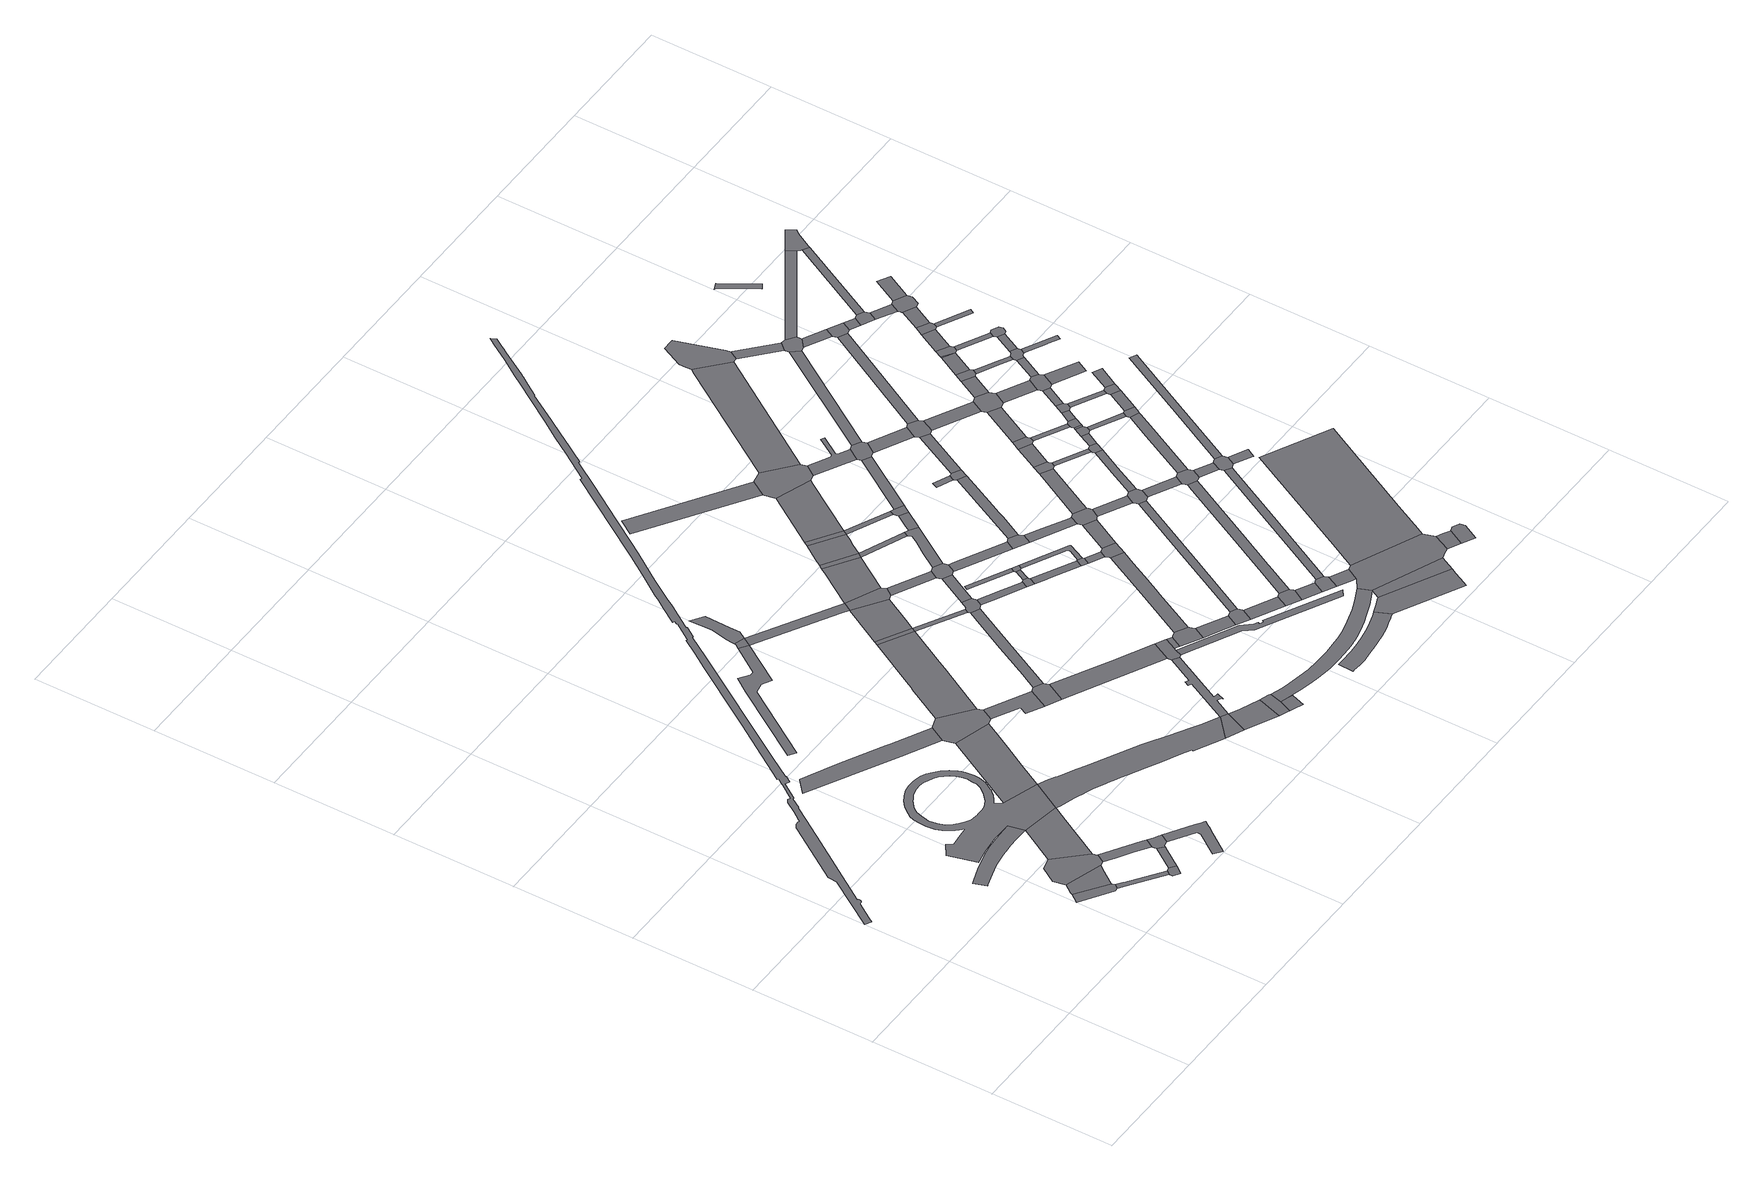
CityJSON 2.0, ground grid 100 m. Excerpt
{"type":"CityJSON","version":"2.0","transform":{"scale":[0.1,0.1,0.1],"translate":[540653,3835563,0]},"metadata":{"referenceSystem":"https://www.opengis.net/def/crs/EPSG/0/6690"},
"CityObjects":{
"road1":{"type":"Road","geometry":[{"type":"MultiSurface","lod":"1","boundaries":[[[0,1,2,3,4,5,6]]]}]},
"road2":{"type":"Road","attributes":{"RoadStructureAttribute.sectionType":"1"},"geometry":[{"type":"MultiSurface","lod":"1","boundaries":[[[7,8,0,6,9,10,11]]]}]},
"road3":{"type":"Road","geometry":[{"type":"MultiSurface","lod":"1","boundaries":[[[12,13,14,15,16,17,18,19,20,21,22,23,24,25,26,27,28,29,30,31,32,33,34,35,36]]]}]},
"road4":{"type":"Road","geometry":[{"type":"MultiSurface","lod":"1","boundaries":[[[37,38,39,7,11,40,41,42,43]]]}]},
"road5":{"type":"Road","attributes":{"RoadStructureAttribute.sectionType":"1"},"geometry":[{"type":"MultiSurface","lod":"1","boundaries":[[[44,45,5,4,46,47,48]]]}]},
"road6":{"type":"Road","geometry":[{"type":"MultiSurface","lod":"1","boundaries":[[[49,48,47,50,51,52]]]}]},
"road7":{"type":"Road","attributes":{"RoadStructureAttribute.sectionType":"1"},"geometry":[{"type":"MultiSurface","lod":"1","boundaries":[[[53,41,40,54,55,56,57,58]]]}]},
"road8":{"type":"Road","geometry":[{"type":"MultiSurface","lod":"1","boundaries":[[[36,37,43,59,60,61]]]}]},
"road9":{"type":"Road","attributes":{"RoadStructureAttribute.sectionType":"1"},"geometry":[{"type":"MultiSurface","lod":"1","boundaries":[[[62,49,52,63,64,65]]]}]},
"road10":{"type":"Road","attributes":{"function":"1"},"geometry":[{"type":"MultiSurface","lod":"1","boundaries":[[[66,67,68,69,70,71,72,73,74,75,76,77,78,79,80,81,82,83,84,85,86,87,88,89,90,91,92,93,94,95,96,97,98,99,100,101,102,103,104,105,106,107,108,109,110,111,112,113,114,115,116,117,118,119,120,121,122,123,124,125,126,127,12,36,61,128,129],[130,131,132,133,134,135,136,137,138,139,140,141,142,143,144,145,146,147,148,149,150,151,152,153,154,155,156,157,158,159,160,161,162,163,164,165,166,167,168,169,170,171,172,173,174,175]]]}]},
"road11":{"type":"Road","geometry":[{"type":"MultiSurface","lod":"1","boundaries":[[[176,177,178,58,57,179,62,65,180,181,182,183,184]]]}]},
"road12":{"type":"Road","attributes":{"RoadStructureAttribute.sectionType":"1"},"geometry":[{"type":"MultiSurface","lod":"1","boundaries":[[[185,186,187,188,189,190,191,184,183,192,193,194,195,196,197,198,199,200]]]}]},
"road13":{"type":"Road","attributes":{"RoadStructureAttribute.sectionType":"1"},"geometry":[{"type":"MultiSurface","lod":"1","boundaries":[[[201,202,203,204,205,206,207,208,209,210,211]]]}]},
"road14":{"type":"Road","attributes":{"RoadStructureAttribute.sectionType":"1"},"geometry":[{"type":"MultiSurface","lod":"1","boundaries":[[[212,213,214,129,128,215,216,217,218,219]]]}]},
"road15":{"type":"Road","attributes":{"RoadStructureAttribute.sectionType":"1"},"geometry":[{"type":"MultiSurface","lod":"1","boundaries":[[[220,221,222,223,224,225,226,227,228,229,230]]]}]},
"road16":{"type":"Road","attributes":{"function":"1","RoadStructureAttribute.sectionType":"7"},"geometry":[{"type":"MultiSurface","lod":"1","boundaries":[[[231,232,233,234,235,236,237,238,239,240,241,242,243,244,245,128,61,246,247,248,249,250,251,252,253,254,255,256,257,258,259,260,261,262,263]]]}]},
"road17":{"type":"Road","geometry":[{"type":"MultiSurface","lod":"1","boundaries":[[[264,211,210,212,219,265,266,267,268,269,270,271,272]]]}]},
"road18":{"type":"Road","attributes":{"RoadStructureAttribute.sectionType":"1"},"geometry":[{"type":"MultiSurface","lod":"1","boundaries":[[[269,268,273,274,275,276,277]]]}]},
"road19":{"type":"Road","geometry":[{"type":"MultiSurface","lod":"1","boundaries":[[[278,279,220,230,280]]]}]},
"road20":{"type":"Road","attributes":{"RoadStructureAttribute.sectionType":"1"},"geometry":[{"type":"MultiSurface","lod":"1","boundaries":[[[281,282,283,284,285,286,287,288,289,290,291,292,293,294,295,296,297,298,299,300,301,302,303,304,305,306,307,308,309,310,311,312,313,314,315,316,317,318,319,320,321,322,323,324,325,326,327,328,329,330,331,332,333,334,335,336,337,338,339,340,341,342,343,344,345,346,347,348,349,350,351,352,353,354,355,356,357,358,359,360,361,362,363,364,365,366,367,368,369,370,371,372,373,374,375,376,377,378,379,380,381,382,383,384,385,386,387,388,389,390,391,392,393,394,395,396,397,398,399,400,401,402,403,404,405,406]]]}]},
"road21":{"type":"Road","attributes":{"RoadStructureAttribute.sectionType":"1"},"geometry":[{"type":"MultiSurface","lod":"1","boundaries":[[[407,408,409,410,264,272,411,412,413,414]]]}]},
"road22":{"type":"Road","geometry":[{"type":"MultiSurface","lod":"1","boundaries":[[[415,416,277,276,417,418,419,420]]]}]},
"road23":{"type":"Road","attributes":{"RoadStructureAttribute.sectionType":"1"},"geometry":[{"type":"MultiSurface","lod":"1","boundaries":[[[421,422,423,424,425,426,427,278,280]]]}]},
"road24":{"type":"Road","geometry":[{"type":"MultiSurface","lod":"1","boundaries":[[[263,262,428,429]]]}]},
"road25":{"type":"Road","attributes":{"function":"1","RoadStructureAttribute.sectionType":"7"},"geometry":[{"type":"MultiSurface","lod":"1","boundaries":[[[430,429,428,431,432,433,434]]]}]},
"road26":{"type":"Road","attributes":{"RoadStructureAttribute.sectionType":"1"},"geometry":[{"type":"MultiSurface","lod":"1","boundaries":[[[435,280,230,436,437,438]]]}]},
"road27":{"type":"Road","geometry":[{"type":"MultiSurface","lod":"1","boundaries":[[[439,407,414,440]]]}]},
"road28":{"type":"Road","geometry":[{"type":"MultiSurface","lod":"1","boundaries":[[[441,442,434,433,443,444,445,446]]]}]},
"road29":{"type":"Road","attributes":{"RoadStructureAttribute.sectionType":"1"},"geometry":[{"type":"MultiSurface","lod":"1","boundaries":[[[447,418,417,448,449]]]}]},
"road30":{"type":"Road","geometry":[{"type":"MultiSurface","lod":"1","boundaries":[[[450,451,452,453,454,455,456,457,458,459,460,461,462,463]]]}]},
"road31":{"type":"Road","attributes":{"RoadStructureAttribute.sectionType":"1"},"geometry":[{"type":"MultiSurface","lod":"1","boundaries":[[[464,465,466,467,468,469,415,420,470,471,472]]]}]},
"road32":{"type":"Road","geometry":[{"type":"MultiSurface","lod":"1","boundaries":[[[473,445,444,474,475,476,477]]]}]},
"road33":{"type":"Road","attributes":{"RoadStructureAttribute.sectionType":"1"},"geometry":[{"type":"MultiSurface","lod":"1","boundaries":[[[437,478,439,440,479,480]]]}]},
"road34":{"type":"Road","attributes":{"RoadStructureAttribute.sectionType":"1"},"geometry":[{"type":"MultiSurface","lod":"1","boundaries":[[[440,414,481,482]]]}]},
"road35":{"type":"Road","geometry":[{"type":"MultiSurface","lod":"1","boundaries":[[[438,437,480,483,484,485,486]]]}]},
"road36":{"type":"Road","geometry":[{"type":"MultiSurface","lod":"1","boundaries":[[[449,448,450,463,487,488,489,490]]]}]},
"road37":{"type":"Road","geometry":[{"type":"MultiSurface","lod":"1","boundaries":[[[491,492,493,482,481,464,472,494,495,496,497]]]}]},
"road38":{"type":"Road","attributes":{"RoadStructureAttribute.sectionType":"1"},"geometry":[{"type":"MultiSurface","lod":"1","boundaries":[[[490,489,498,499]]]}]},
"road39":{"type":"Road","attributes":{"RoadStructureAttribute.sectionType":"1"},"geometry":[{"type":"MultiSurface","lod":"1","boundaries":[[[500,501,438,486,502,503]]]}]},
"road40":{"type":"Road","geometry":[{"type":"MultiSurface","lod":"1","boundaries":[[[504,505,506,499,498,507,508,509,510,511]]]}]},
"road41":{"type":"Road","attributes":{"RoadStructureAttribute.sectionType":"1"},"geometry":[{"type":"MultiSurface","lod":"1","boundaries":[[[484,483,512,513,514]]]}]},
"road42":{"type":"Road","attributes":{"RoadStructureAttribute.sectionType":"1"},"geometry":[{"type":"MultiSurface","lod":"1","boundaries":[[[515,491,497,516,517,518]]]}]},
"road43":{"type":"Road","attributes":{"RoadStructureAttribute.sectionType":"1"},"geometry":[{"type":"MultiSurface","lod":"1","boundaries":[[[519,520,496,495,521,522,523]]]}]},
"road44":{"type":"Road","geometry":[{"type":"MultiSurface","lod":"1","boundaries":[[[524,500,503,525]]]}]},
"road45":{"type":"Road","attributes":{"RoadStructureAttribute.sectionType":"1"},"geometry":[{"type":"MultiSurface","lod":"1","boundaries":[[[508,507,526,527,528]]]}]},
"road46":{"type":"Road","geometry":[{"type":"MultiSurface","lod":"1","boundaries":[[[529,530,531,532,533,534,535,536,537,538,539,540,541,542,446,445,543,544,545,546,547,548,549,550,551,552,553,554,555,556,557,558,559,560,561,562]]]}]},
"road47":{"type":"Road","geometry":[{"type":"MultiSurface","lod":"1","boundaries":[[[563,514,513,515,518,564,565,566,567,568,569]]]}]},
"road48":{"type":"Road","attributes":{"RoadStructureAttribute.sectionType":"1"},"geometry":[{"type":"MultiSurface","lod":"1","boundaries":[[[570,571,524,525,572,573,574]]]}]},
"road49":{"type":"Road","attributes":{"RoadStructureAttribute.sectionType":"1"},"geometry":[{"type":"MultiSurface","lod":"1","boundaries":[[[575,576,577,578,579]]]}]},
"road50":{"type":"Road","geometry":[{"type":"MultiSurface","lod":"1","boundaries":[[[580,581,523,522,582,583,584]]]}]},
"road51":{"type":"Road","geometry":[{"type":"MultiSurface","lod":"1","boundaries":[[[585,570,574,586]]]}]},
"road52":{"type":"Road","attributes":{"RoadStructureAttribute.sectionType":"1"},"geometry":[{"type":"MultiSurface","lod":"1","boundaries":[[[587,588,589,590,591,592,593,594,595,596,488,487]]]}]},
"road53":{"type":"Road","geometry":[{"type":"MultiSurface","lod":"1","boundaries":[[[597,598,528,527,599,600,601,602]]]}]},
"road54":{"type":"Road","attributes":{"RoadStructureAttribute.sectionType":"1"},"geometry":[{"type":"MultiSurface","lod":"1","boundaries":[[[603,580,584,604]]]}]},
"road55":{"type":"Road","geometry":[{"type":"MultiSurface","lod":"1","boundaries":[[[605,606,607,608,609,610,611,612,613,614,615,616,617,618,619,620,621,622,623,624,625,626,627]]]}]},
"road56":{"type":"Road","attributes":{"RoadStructureAttribute.sectionType":"1"},"geometry":[{"type":"MultiSurface","lod":"1","boundaries":[[[525,503,628,629]]]}]},
"road57":{"type":"Road","attributes":{"RoadStructureAttribute.sectionType":"1"},"geometry":[{"type":"MultiSurface","lod":"1","boundaries":[[[630,631,632,633]]]}]},
"road58":{"type":"Road","geometry":[{"type":"MultiSurface","lod":"1","boundaries":[[[579,578,634,635,603,604,636,637,638,639]]]}]},
"road59":{"type":"Road","attributes":{"RoadStructureAttribute.sectionType":"1"},"geometry":[{"type":"MultiSurface","lod":"1","boundaries":[[[640,641,642,504,511,643,644,645,646,647,648]]]}]},
"road60":{"type":"Road","attributes":{"RoadStructureAttribute.sectionType":"1"},"geometry":[{"type":"MultiSurface","lod":"1","boundaries":[[[649,650,583,582,651,652,653,654]]]}]},
"road61":{"type":"Road","attributes":{"RoadStructureAttribute.sectionType":"1"},"geometry":[{"type":"MultiSurface","lod":"1","boundaries":[[[629,628,655,656,657,563,569,658,659,660]]]}]},
"road62":{"type":"Road","attributes":{"RoadStructureAttribute.sectionType":"1"},"geometry":[{"type":"MultiSurface","lod":"1","boundaries":[[[661,662,567,566,663,664,665]]]}]},
"road63":{"type":"Road","attributes":{"RoadStructureAttribute.sectionType":"1"},"geometry":[{"type":"MultiSurface","lod":"1","boundaries":[[[600,599,666,667]]]}]},
"road64":{"type":"Road","attributes":{"RoadStructureAttribute.sectionType":"1"},"geometry":[{"type":"MultiSurface","lod":"1","boundaries":[[[668,585,586,669,670]]]}]},
"road65":{"type":"Road","attributes":{"RoadStructureAttribute.sectionType":"1"},"geometry":[{"type":"MultiSurface","lod":"1","boundaries":[[[671,672,673,639,638,674,675,676,677,678,679]]]}]},
"road66":{"type":"Road","attributes":{"RoadStructureAttribute.sectionType":"1"},"geometry":[{"type":"MultiSurface","lod":"1","boundaries":[[[586,574,680,681]]]}]},
"road67":{"type":"Road","geometry":[{"type":"MultiSurface","lod":"1","boundaries":[[[678,654,653,682,683,679]]]}]},
"road68":{"type":"Road","geometry":[{"type":"MultiSurface","lod":"1","boundaries":[[[684,685,686,667,666,687,688,689,690,691]]]}]},
"road69":{"type":"Road","geometry":[{"type":"MultiSurface","lod":"1","boundaries":[[[692,693,660,659,694,695]]]}]},
"road70":{"type":"Road","attributes":{"RoadStructureAttribute.sectionType":"1"},"geometry":[{"type":"MultiSurface","lod":"1","boundaries":[[[696,683,682,697,698]]]}]},
"road71":{"type":"Road","geometry":[{"type":"MultiSurface","lod":"1","boundaries":[[[699,665,664,700,701,702]]]}]},
"road72":{"type":"Road","attributes":{"RoadStructureAttribute.sectionType":"1"},"geometry":[{"type":"MultiSurface","lod":"1","boundaries":[[[688,687,703,704]]]}]},
"road73":{"type":"Road","geometry":[{"type":"MultiSurface","lod":"1","boundaries":[[[705,681,680,692,695,706,707,708]]]}]},
"road74":{"type":"Road","geometry":[{"type":"MultiSurface","lod":"1","boundaries":[[[709,710,711,698,697,712,713,640,648,714]]]}]},
"road75":{"type":"Road","geometry":[{"type":"MultiSurface","lod":"1","boundaries":[[[715,633,632,716,668,670,717,718,719,720,721,722]]]}]},
"road76":{"type":"Road","geometry":[{"type":"MultiSurface","lod":"1","boundaries":[[[723,724,704,703,725,726,727,728]]]}]},
"road77":{"type":"Road","attributes":{"RoadStructureAttribute.sectionType":"1"},"geometry":[{"type":"MultiSurface","lod":"1","boundaries":[[[729,730,701,700,731,732,733,734]]]}]},
"road78":{"type":"Road","attributes":{"RoadStructureAttribute.sectionType":"1"},"geometry":[{"type":"MultiSurface","lod":"1","boundaries":[[[735,736,597,602,737,738]]]}]},
"road79":{"type":"Road","attributes":{"RoadStructureAttribute.sectionType":"1"},"geometry":[{"type":"MultiSurface","lod":"1","boundaries":[[[739,709,714,740]]]}]},
"road80":{"type":"Road","geometry":[{"type":"MultiSurface","lod":"1","boundaries":[[[741,742,743,744,605,627,745,746,747,748,749]]]}]},
"road81":{"type":"Road","attributes":{"RoadStructureAttribute.sectionType":"1"},"geometry":[{"type":"MultiSurface","lod":"1","boundaries":[[[750,726,725,751,752,753,754,755]]]}]},
"road82":{"type":"Road","attributes":{"RoadStructureAttribute.sectionType":"1"},"geometry":[{"type":"MultiSurface","lod":"1","boundaries":[[[756,699,702,757,758,759,760,761]]]}]},
"road83":{"type":"Road","attributes":{"RoadStructureAttribute.sectionType":"1"},"geometry":[{"type":"MultiSurface","lod":"1","boundaries":[[[762,708,707,763]]]}]},
"road84":{"type":"Road","geometry":[{"type":"MultiSurface","lod":"1","boundaries":[[[764,765,766,734,733,767,739,740,768,769,770,771,772,773,774]]]}]},
"road85":{"type":"Road","attributes":{"RoadStructureAttribute.sectionType":"1"},"geometry":[{"type":"MultiSurface","lod":"1","boundaries":[[[562,741,749,775,776]]]}]},
"road86":{"type":"Road","geometry":[{"type":"MultiSurface","lod":"1","boundaries":[[[777,778,779,780,781,782,719,718,783,784,785]]]}]},
"road87":{"type":"Road","geometry":[{"type":"MultiSurface","lod":"1","boundaries":[[[786,787,788,789]]]}]},
"road88":{"type":"Road","attributes":{"RoadStructureAttribute.sectionType":"1"},"geometry":[{"type":"MultiSurface","lod":"1","boundaries":[[[790,791,792,793,794,684,691,795,796,797,798,799]]]}]},
"road89":{"type":"Road","geometry":[{"type":"MultiSurface","lod":"1","boundaries":[[[800,755,754,801,529,562,776,802,803,804,805,806]]]}]},
"road90":{"type":"Road","attributes":{"RoadStructureAttribute.sectionType":"1"},"geometry":[{"type":"MultiSurface","lod":"1","boundaries":[[[771,770,807,808]]]}]},
"road91":{"type":"Road","geometry":[{"type":"MultiSurface","lod":"1","boundaries":[[[809,810,811,812,789,788,813,756,761,814]]]}]},
"road92":{"type":"Road","attributes":{"RoadStructureAttribute.sectionType":"1"},"geometry":[{"type":"MultiSurface","lod":"1","boundaries":[[[815,764,774,816,817]]]}]},
"road93":{"type":"Road","geometry":[{"type":"MultiSurface","lod":"1","boundaries":[[[818,819,820,785,784,821,762,763,822,823,824,825,826]]]}]},
"road94":{"type":"Road","attributes":{"RoadStructureAttribute.sectionType":"1"},"geometry":[{"type":"MultiSurface","lod":"1","boundaries":[[[827,828,723,728,829,830,831]]]}]},
"road95":{"type":"Road","geometry":[{"type":"MultiSurface","lod":"1","boundaries":[[[832,833,834,808,807,835,735,738,836,837,838,839,840,841,842]]]}]},
"road96":{"type":"Road","attributes":{"RoadStructureAttribute.sectionType":"1"},"geometry":[{"type":"MultiSurface","lod":"1","boundaries":[[[843,844,845,715,722,846]]]}]},
"road97":{"type":"Road","attributes":{"RoadStructureAttribute.sectionType":"1"},"geometry":[{"type":"MultiSurface","lod":"1","boundaries":[[[847,809,814,848]]]}]},
"road98":{"type":"Road","attributes":{"RoadStructureAttribute.sectionType":"1"},"geometry":[{"type":"MultiSurface","lod":"1","boundaries":[[[825,824,849,850]]]}]},
"road99":{"type":"Road","geometry":[{"type":"MultiSurface","lod":"1","boundaries":[[[851,815,817,852,853,854,855,856]]]}]},
"road100":{"type":"Road","attributes":{"RoadStructureAttribute.sectionType":"1"},"geometry":[{"type":"MultiSurface","lod":"1","boundaries":[[[839,838,857,858]]]}]},
"road101":{"type":"Road","attributes":{"RoadStructureAttribute.sectionType":"1"},"geometry":[{"type":"MultiSurface","lod":"1","boundaries":[[[859,860,805,804,861,862,863]]]}]},
"road102":{"type":"Road","attributes":{"RoadStructureAttribute.sectionType":"1"},"geometry":[{"type":"MultiSurface","lod":"1","boundaries":[[[864,865,851,856,866]]]}]},
"road103":{"type":"Road","attributes":{"RoadStructureAttribute.sectionType":"1"},"geometry":[{"type":"MultiSurface","lod":"1","boundaries":[[[867,868,832,842,869,870]]]}]},
"road104":{"type":"Road","geometry":[{"type":"MultiSurface","lod":"1","boundaries":[[[871,850,849,872,873,847,848,874,875,876,877,878,879,880]]]}]},
"road105":{"type":"Road","geometry":[{"type":"MultiSurface","lod":"1","boundaries":[[[881,863,862,882,883,884,885,886]]]}]},
"road106":{"type":"Road","attributes":{"RoadStructureAttribute.sectionType":"1"},"geometry":[{"type":"MultiSurface","lod":"1","boundaries":[[[854,853,887,888]]]}]},
"road107":{"type":"Road","geometry":[{"type":"MultiSurface","lod":"1","boundaries":[[[889,858,857,890,790,799,891,892,893,894]]]}]},
"road108":{"type":"Road","geometry":[{"type":"MultiSurface","lod":"1","boundaries":[[[895,864,866,896,897,898,899,900]]]}]},
"road109":{"type":"Road","attributes":{"RoadStructureAttribute.sectionType":"1"},"geometry":[{"type":"MultiSurface","lod":"1","boundaries":[[[901,818,826,902]]]}]},
"road110":{"type":"Road","geometry":[{"type":"MultiSurface","lod":"1","boundaries":[[[903,904,905,906,907,908,909,910,911,800,806,912,913,914,915,916]]]}]},
"road111":{"type":"Road","attributes":{"RoadStructureAttribute.sectionType":"1"},"geometry":[{"type":"MultiSurface","lod":"1","boundaries":[[[893,892,917,918]]]}]},
"road112":{"type":"Road","geometry":[{"type":"MultiSurface","lod":"1","boundaries":[[[919,888,887,920,867,870,921]]]}]},
"road113":{"type":"Road","attributes":{"RoadStructureAttribute.sectionType":"1"},"geometry":[{"type":"MultiSurface","lod":"1","boundaries":[[[877,876,922,923]]]}]},
"road114":{"type":"Road","attributes":{"RoadStructureAttribute.sectionType":"1"},"geometry":[{"type":"MultiSurface","lod":"1","boundaries":[[[924,895,900,925]]]}]},
"road115":{"type":"Road","attributes":{"RoadStructureAttribute.sectionType":"1"},"geometry":[{"type":"MultiSurface","lod":"1","boundaries":[[[898,897,926,927]]]}]},
"road116":{"type":"Road","attributes":{"RoadStructureAttribute.sectionType":"1"},"geometry":[{"type":"MultiSurface","lod":"1","boundaries":[[[928,919,921,929]]]}]},
"road117":{"type":"Road","geometry":[{"type":"MultiSurface","lod":"1","boundaries":[[[930,931,918,917,932,827,831,933,934,935,936,937]]]}]},
"road118":{"type":"Road","geometry":[{"type":"MultiSurface","lod":"1","boundaries":[[[938,928,929,939,940,941]]]}]},
"road119":{"type":"Road","geometry":[{"type":"MultiSurface","lod":"1","boundaries":[[[942,943,944,945,843,846,946,947,948,949,950]]]}]},
"road120":{"type":"Road","attributes":{"RoadStructureAttribute.sectionType":"1"},"geometry":[{"type":"MultiSurface","lod":"1","boundaries":[[[951,952,953,889,894,954,955,956]]]}]},
"road121":{"type":"Road","attributes":{"RoadStructureAttribute.sectionType":"1"},"geometry":[{"type":"MultiSurface","lod":"1","boundaries":[[[957,938,941,958]]]}]},
"road122":{"type":"Road","attributes":{"RoadStructureAttribute.sectionType":"1"},"geometry":[{"type":"MultiSurface","lod":"1","boundaries":[[[959,936,935,960,961,962]]]}]},
"road123":{"type":"Road","geometry":[{"type":"MultiSurface","lod":"1","boundaries":[[[963,964,927,926,965,957,958,966]]]}]},
"road124":{"type":"Road","geometry":[{"type":"MultiSurface","lod":"1","boundaries":[[[967,968,969,923,922,924,925,970,971,972,973,974,975,976]]]}]},
"road125":{"type":"Road","attributes":{"RoadStructureAttribute.sectionType":"1"},"geometry":[{"type":"MultiSurface","lod":"1","boundaries":[[[977,871,880,978,979,980]]]}]},
"road126":{"type":"Road","attributes":{"RoadStructureAttribute.sectionType":"1"},"geometry":[{"type":"MultiSurface","lod":"1","boundaries":[[[981,963,966,982]]]}]},
"road127":{"type":"Road","attributes":{"RoadStructureAttribute.sectionType":"1"},"geometry":[{"type":"MultiSurface","lod":"1","boundaries":[[[940,939,983,984]]]}]},
"road128":{"type":"Road","attributes":{"RoadStructureAttribute.sectionType":"1"},"geometry":[{"type":"MultiSurface","lod":"1","boundaries":[[[985,948,947,986,987]]]}]},
"road129":{"type":"Road","geometry":[{"type":"MultiSurface","lod":"1","boundaries":[[[988,981,982,989,990,991]]]}]},
"road130":{"type":"Road","attributes":{"RoadStructureAttribute.sectionType":"1"},"geometry":[{"type":"MultiSurface","lod":"1","boundaries":[[[992,967,976,993]]]}]},
"road131":{"type":"Road","attributes":{"RoadStructureAttribute.sectionType":"1"},"geometry":[{"type":"MultiSurface","lod":"1","boundaries":[[[973,972,994,995]]]}]},
"road132":{"type":"Road","attributes":{"RoadStructureAttribute.sectionType":"1"},"geometry":[{"type":"MultiSurface","lod":"1","boundaries":[[[996,988,991,997]]]}]},
"road133":{"type":"Road","geometry":[{"type":"MultiSurface","lod":"1","boundaries":[[[998,984,983,999,951,956,1000,1001]]]}]},
"road134":{"type":"Road","geometry":[{"type":"MultiSurface","lod":"1","boundaries":[[[987,986,901,902,1002,1003,1004,1005]]]}]},
"road135":{"type":"Road","attributes":{"RoadStructureAttribute.sectionType":"1"},"geometry":[{"type":"MultiSurface","lod":"1","boundaries":[[[990,989,1006,1007]]]}]},
"road136":{"type":"Road","geometry":[{"type":"MultiSurface","lod":"1","boundaries":[[[1008,992,993,1009,1010,1011,1012,1013,1014,1015]]]}]},
"road137":{"type":"Road","attributes":{"RoadStructureAttribute.sectionType":"1"},"geometry":[{"type":"MultiSurface","lod":"1","boundaries":[[[1016,998,1001,1017]]]}]},
"road138":{"type":"Road","attributes":{"RoadStructureAttribute.sectionType":"1"},"geometry":[{"type":"MultiSurface","lod":"1","boundaries":[[[1003,1002,1018,1019]]]}]},
"road139":{"type":"Road","geometry":[{"type":"MultiSurface","lod":"1","boundaries":[[[1020,1021,995,994,1022,996,997,1023,1024,1025,1026,1027]]]}]},
"road140":{"type":"Road","attributes":{"RoadStructureAttribute.sectionType":"1"},"geometry":[{"type":"MultiSurface","lod":"1","boundaries":[[[1028,1029,930,937,1030,1031]]]}]},
"road141":{"type":"Road","attributes":{"RoadStructureAttribute.sectionType":"1"},"geometry":[{"type":"MultiSurface","lod":"1","boundaries":[[[1032,1008,1015,1033]]]}]},
"road142":{"type":"Road","geometry":[{"type":"MultiSurface","lod":"1","boundaries":[[[1034,1007,1006,1035,1016,1017,1036,1037,1038]]]}]},
"road143":{"type":"Road","attributes":{"RoadStructureAttribute.sectionType":"1"},"geometry":[{"type":"MultiSurface","lod":"1","boundaries":[[[1039,1012,1011,1040,1041,1042,1043]]]}]},
"road144":{"type":"Road","attributes":{"RoadStructureAttribute.sectionType":"1"},"geometry":[{"type":"MultiSurface","lod":"1","boundaries":[[[1044,1032,1033]]]}]},
"road145":{"type":"Road","geometry":[{"type":"MultiSurface","lod":"1","boundaries":[[[1045,1044,1033,1046,1047,1048,1049,1050]]]}]},
"road146":{"type":"Road","attributes":{"RoadStructureAttribute.sectionType":"1"},"geometry":[{"type":"MultiSurface","lod":"1","boundaries":[[[1051,1020,1027,1052]]]}]},
"road147":{"type":"Road","geometry":[{"type":"MultiSurface","lod":"1","boundaries":[[[1019,1018,977,980,1053,1054]]]}]},
"road148":{"type":"Road","attributes":{"RoadStructureAttribute.sectionType":"1"},"geometry":[{"type":"MultiSurface","lod":"1","boundaries":[[[1025,1024,1055,1056]]]}]},
"road149":{"type":"Road","attributes":{"RoadStructureAttribute.sectionType":"1"},"geometry":[{"type":"MultiSurface","lod":"1","boundaries":[[[1057,1034,1038,1058]]]}]},
"road150":{"type":"Road","attributes":{"RoadStructureAttribute.sectionType":"1"},"geometry":[{"type":"MultiSurface","lod":"1","boundaries":[[[1059,1045,1050,1060]]]}]},
"road151":{"type":"Road","attributes":{"RoadStructureAttribute.sectionType":"1"},"geometry":[{"type":"MultiSurface","lod":"1","boundaries":[[[1054,1053,1061,1062]]]}]},
"road152":{"type":"Road","geometry":[{"type":"MultiSurface","lod":"1","boundaries":[[[1063,1064,1065,1043,1042,1066,1051,1052,1067,1068,1069,1070]]]}]},
"road153":{"type":"Road","attributes":{"RoadStructureAttribute.sectionType":"1"},"geometry":[{"type":"MultiSurface","lod":"1","boundaries":[[[1048,1047,1071,1072]]]}]},
"road154":{"type":"Road","geometry":[{"type":"MultiSurface","lod":"1","boundaries":[[[1073,1074,1062,1061,1075,1076,1077,1078]]]}]},
"road155":{"type":"Road","geometry":[{"type":"MultiSurface","lod":"1","boundaries":[[[1079,1059,1060,1080,1081,1082,1083,1084,1085]]]}]},
"road156":{"type":"Road","attributes":{"RoadStructureAttribute.sectionType":"1"},"geometry":[{"type":"MultiSurface","lod":"1","boundaries":[[[1086,1063,1070,1087]]]}]},
"road157":{"type":"Road","attributes":{"RoadStructureAttribute.sectionType":"1"},"geometry":[{"type":"MultiSurface","lod":"1","boundaries":[[[1088,1089,1090,1091,1092,1093,1094,1095,1096,1097,1098,1099,1100,1101,1102]]]}]},
"road158":{"type":"Road","attributes":{"RoadStructureAttribute.sectionType":"1"},"geometry":[{"type":"MultiSurface","lod":"1","boundaries":[[[1103,1069,1068,1104,1105,1106,1107]]]}]},
"road159":{"type":"Road","attributes":{"RoadStructureAttribute.sectionType":"1"},"geometry":[{"type":"MultiSurface","lod":"1","boundaries":[[[1108,1109,1005,1004,1110]]]}]},
"road160":{"type":"Road","attributes":{"RoadStructureAttribute.sectionType":"1"},"geometry":[{"type":"MultiSurface","lod":"1","boundaries":[[[1076,1075,1111,1112]]]}]},
"road161":{"type":"Road","attributes":{"RoadStructureAttribute.sectionType":"1"},"geometry":[{"type":"MultiSurface","lod":"1","boundaries":[[[1113,1079,1085,1114]]]}]},
"road162":{"type":"Road","geometry":[{"type":"MultiSurface","lod":"1","boundaries":[[[1115,1072,1071,1086,1087,1116,1117,1118]]]}]},
"road163":{"type":"Road","attributes":{"RoadStructureAttribute.sectionType":"1"},"geometry":[{"type":"MultiSurface","lod":"1","boundaries":[[[1083,1082,1119,1120]]]}]},
"road164":{"type":"Road","geometry":[{"type":"MultiSurface","lod":"1","boundaries":[[[1121,1122,1123,1112,1111,1124,1125,1113,1114,1126,1127,1128,1129,1130,1131,1132]]]}]},
"road165":{"type":"Road","attributes":{"RoadStructureAttribute.sectionType":"1"},"geometry":[{"type":"MultiSurface","lod":"1","boundaries":[[[1133,1073,1078,1134]]]}]},
"road166":{"type":"Road","attributes":{"RoadStructureAttribute.sectionType":"1"},"geometry":[{"type":"MultiSurface","lod":"1","boundaries":[[[1135,1121,1132,1136]]]}]},
"road167":{"type":"Road","geometry":[{"type":"MultiSurface","lod":"1","boundaries":[[[1137,1138,1108,1110,1139,1140,1133,1134,1141,1142,1143]]]}]}
},
"vertices":[
[1058,656,0],[1006,583,0],[1256,421,0],[1258,421,0],[1285,424,0],[1309,457,0],[1303,484,0],
[1120,746,0],[1069,673,0],[1302,485,0],[1381,594,0],[1421,650,0],
[1417,1423,0],[1354,1422,0],[1259,1418,0],[1162,1410,0],[1099,1399,0],[1007,1378,0],[922,1355,0],[810,1317,0],[776,1304,0],[814,1203,0],[818,1205,0],[820,1206,0],[821,1207,0],[896,1232,0],[976,1253,0],[1041,1269,0],[1128,1285,0],[1143,1286,0],[1144,1286,0],[1178,1288,0],[1258,1296,0],[1325,1297,0],[1398,1297,0],[1416,1296,0],[1443,1293,0],
[1277,995,0],[1181,972,0],[1102,844,0],[1460,659,0],[1501,727,0],[1500,728,0],[1492,766,0],
[1363,418,0],[1359,420,0],[1340,385,0],[1603,196,0],[1628,229,0],
[1657,235,0],[1607,167,0],[1657,132,0],[1706,200,0],
[1797,540,0],[1550,602,0],[1658,534,0],[1727,490,0],[1781,456,0],[1823,523,0],
[1687,1118,0],[1750,1231,0],[1755,1240,0],
[1786,416,0],[1809,344,0],[1813,350,0],[1831,375,0],
[1597,1579,0],[1595,1583,0],[1559,1634,0],[1581,1648,0],[1587,1652,0],[1631,1685,0],[1654,1710,0],[1663,1720,0],[1666,1725,0],[1671,1733,0],[1693,1768,0],[1713,1803,0],[1727,1861,0],[1732,1908,0],[1723,1978,0],[1715,2007,0],[1708,2030,0],[1682,2083,0],[1644,2130,0],[1604,2167,0],[1559,2199,0],[1516,2218,0],[1473,2230,0],[1446,2234,0],[1436,2235,0],[1391,2235,0],[1341,2227,0],[1286,2206,0],[1269,2196,0],[1241,2181,0],[1217,2161,0],[1189,2140,0],[1155,2097,0],[1145,2082,0],[1125,2052,0],[1111,2014,0],[1104,1964,0],[1103,1945,0],[1102,1904,0],[1110,1832,0],[1128,1787,0],[1139,1768,0],[1169,1719,0],[1171,1715,0],[1176,1710,0],[1196,1688,0],[1214,1673,0],[1219,1668,0],[1229,1658,0],[1233,1657,0],[1152,1650,0],[1047,1636,0],[1015,1684,0],[920,1620,0],[987,1389,0],[1004,1393,0],[1045,1401,0],[1099,1412,0],[1132,1416,0],[1162,1420,0],[1256,1428,0],[1356,1429,0],[1890,1485,0],[1601,1578,0],[1477,2163,0],[1517,2146,0],[1552,2131,0],[1582,2107,0],[1633,2050,0],[1651,2010,0],[1659,1990,0],[1666,1972,0],[1671,1930,0],[1667,1885,0],[1662,1847,0],[1643,1802,0],[1619,1771,0],[1611,1759,0],[1583,1732,0],[1548,1701,0],[1516,1685,0],[1509,1681,0],[1489,1673,0],[1474,1671,0],[1464,1670,0],[1405,1668,0],[1391,1668,0],[1374,1667,0],[1329,1677,0],[1298,1695,0],[1286,1701,0],[1276,1709,0],[1251,1728,0],[1223,1756,0],[1200,1785,0],[1188,1800,0],[1167,1855,0],[1159,1920,0],[1163,1940,0],[1171,1982,0],[1190,2033,0],[1200,2048,0],[1220,2080,0],[1258,2110,0],[1272,2121,0],[1300,2137,0],[1327,2151,0],[1382,2167,0],[1434,2170,0],[1440,2169,0],
[1907,470,0],[1901,474,0],[1877,489,0],[1784,431,0],[1839,387,0],[1853,389,0],[1857,390,0],[1878,394,0],[1921,462,0],
[2154,204,0],[2162,214,0],[2185,247,0],[2209,281,0],[2207,282,0],[2180,299,0],[2140,324,0],[1879,393,0],[1890,386,0],[2016,306,0],[2077,268,0],[2080,242,0],[2081,238,0],[1958,67,0],[1948,53,0],[2013,7,0],
[1691,2580,0],[1659,2596,0],[1329,2769,0],[1093,2884,0],[1040,2912,0],[1033,2916,0],[1029,2912,0],[923,2818,0],[1622,2447,0],[1917,2296,0],[1990,2426,0],
[1943,2200,0],[1912,2143,0],[1852,2034,0],[1893,1490,0],[2000,1683,0],[2103,1867,0],[2175,1998,0],[2239,2114,0],
[1947,4018,0],[1796,3796,0],[1764,3796,0],[1681,3852,0],[1594,3728,0],[1198,3121,0],[1256,3083,0],[1635,3665,0],[1721,3680,0],[1795,3635,0],[2015,3972,0],
[3044,856,0],[2971,896,0],[2893,942,0],[2825,984,0],[2683,1069,0],[2641,1094,0],[2268,1289,0],[2240,1303,0],[2180,1335,0],[2062,1396,0],[2033,1412,0],[2027,1416,0],[1961,1453,0],[1903,1480,0],[1896,1483,0],[1786,1229,0],[1916,1188,0],[1935,1180,0],[1984,1161,0],[2005,1153,0],[2064,1132,0],[2137,1095,0],[2197,1065,0],[2217,1056,0],[2270,1029,0],[2320,1004,0],[2451,938,0],[2562,877,0],[2705,806,0],[2786,763,0],[2781,754,0],[3011,635,0],[3182,785,0],
[2085,2457,0],[2257,2120,0],[2274,2125,0],[2288,2129,0],[2290,2130,0],[2338,2225,0],[2337,2226,0],[2334,2234,0],[2325,2267,0],
[2500,2019,0],[2503,2018,0],[2469,1953,0],[2606,1883,0],[2688,2044,0],
[1973,4064,0],[1969,4050,0],[2060,4041,0],
[78,1718,0],[172,1858,0],[176,1856,0],[182,1856,0],[188,1857,0],[192,1858,0],[197,1863,0],[200,1869,0],[202,1873,0],[202,1877,0],[202,1882,0],[201,1887,0],[200,1890,0],[196,1894,0],[597,2493,0],[616,2522,0],[640,2558,0],[779,2763,0],[780,2763,0],[834,2846,0],[841,2841,0],[844,2846,0],[934,2974,0],[938,2980,0],[946,2974,0],[971,2958,0],[1006,3010,0],[1001,3013,0],[1120,3197,0],[1753,4171,0],[1872,4354,0],[1880,4350,0],[1930,4427,0],[1937,4438,0],[1931,4443,0],[1973,4506,0],[2071,4650,0],[2113,4724,0],[2229,4898,0],[2400,5146,0],[2465,5241,0],[2612,5466,0],[2827,5793,0],[2972,6015,0],[2980,6011,0],[3048,6116,0],[3078,6162,0],[3159,6286,0],[3246,6424,0],[3390,6652,0],[3395,6651,0],[3464,6755,0],[3495,6801,0],[3511,6825,0],[3520,6837,0],[3521,6839,0],[3530,6854,0],[3659,7061,0],[3683,7098,0],[3698,7122,0],[3745,7195,0],[3741,7205,0],[3726,7240,0],[3706,7209,0],[3690,7185,0],[3682,7172,0],[3587,7025,0],[3497,6888,0],[3478,6860,0],[3456,6826,0],[3207,6448,0],[3099,6285,0],[3005,6144,0],[2845,5902,0],[2832,5909,0],[2379,5222,0],[2352,5180,0],[2228,5000,0],[2133,4861,0],[2101,4814,0],[2065,4760,0],[2019,4692,0],[1927,4555,0],[1943,4544,0],[1935,4532,0],[1928,4520,0],[1933,4516,0],[1891,4453,0],[1832,4365,0],[1822,4371,0],[1742,4251,0],[1650,4110,0],[1516,3909,0],[1481,3856,0],[1472,3841,0],[1398,3727,0],[1293,3569,0],[1196,3424,0],[948,3048,0],[947,3047,0],[955,3041,0],[921,2991,0],[917,2985,0],[832,2861,0],[823,2867,0],[821,2869,0],[813,2874,0],[784,2855,0],[724,2763,0],[674,2693,0],[666,2682,0],[665,2679,0],[653,2683,0],[642,2684,0],[630,2683,0],[621,2681,0],[611,2675,0],[602,2669,0],[594,2661,0],[581,2641,0],[282,2194,0],[278,2159,0],[276,2143,0],[274,2119,0],[7,1713,0],[54,1682,0],
[2507,3218,0],[2294,2832,0],[2264,2778,0],[2250,2759,0],[2556,2687,0],[2608,2782,0],[2768,3071,0],[2769,3073,0],
[2730,2056,0],[2696,2046,0],[2731,1818,0],[2814,1979,0],[2811,1986,0],[2800,2020,0],
[2101,4104,0],[2100,4191,0],[2104,4397,0],[2003,4463,0],[2010,4275,0],[1979,4140,0],[1978,4083,0],
[3158,571,0],[3239,756,0],
[3328,709,0],[3222,538,0],[3323,489,0],[3413,443,0],[3481,648,0],
[2696,3673,0],[2654,3609,0],[2705,3577,0],[2747,3646,0],
[2524,3248,0],[2786,3103,0],
[3569,617,0],[3557,621,0],[3486,414,0],[3500,408,0],[3542,514,0],[3573,615,0],
[3260,1745,0],[3491,1428,0],[3572,1584,0],
[3498,1396,0],[3382,1173,0],[3355,1188,0],[3337,1154,0],[3363,1139,0],[3183,786,0],[3239,757,0],[3314,901,0],[3346,885,0],[3352,869,0],[3375,930,0],[3353,929,0],[3333,939,0],[3549,1361,0],
[3145,2849,0],[3112,2787,0],[3066,2699,0],[2947,2472,0],[2802,2193,0],[2788,2167,0],[3007,2415,0],[3202,2787,0],[3217,2816,0],
[3603,492,0],[3522,400,0],[3531,396,0],[3605,365,0],[3646,477,0],
[2580,3349,0],[2835,3192,0],[2954,3405,0],
[3138,2868,0],[3155,2899,0],
[2991,3418,0],[3040,3483,0],[3036,3491,0],[3024,3520,0],
[3575,1371,0],[3595,1424,0],[3605,1443,0],[3655,1540,0],
[3204,2961,0],[3173,2902,0],[3164,2900,0],[3219,2819,0],[3253,2832,0],[3280,2886,0],[3275,2923,0],
[3646,1422,0],[3696,1519,0],
[2965,3975,0],[2929,3920,0],[3115,3658,0],[3215,3810,0],
[3748,1533,0],[3741,1531,0],[3704,1521,0],[3811,1335,0],[3862,1433,0],[3860,1440,0],[3848,1476,0],[3846,1483,0],
[2997,3415,0],[3319,3246,0],[3360,3317,0],
[3334,3209,0],[3309,2988,0],[3346,3058,0],[3405,3171,0],
[3599,2723,0],[3466,2790,0],[3339,2789,0],[3583,2663,0],[3611,2717,0],
[2988,4009,0],[3238,3844,0],
[3900,1289,0],[4047,1212,0],[4097,1309,0],
[4830,704,0],[4711,645,0],[4621,610,0],[4502,573,0],[4387,547,0],[4353,542,0],[4318,537,0],[4275,531,0],[4157,523,0],[4037,524,0],[3935,533,0],[3842,547,0],[3737,566,0],[3667,585,0],[3605,497,0],[3718,466,0],[3826,439,0],[3881,430,0],[3973,416,0],[4031,411,0],[4136,407,0],[4258,411,0],[4320,417,0],[4346,419,0],[4354,421,0],[4415,433,0],[4478,446,0],[4565,472,0],[4642,500,0],[4732,536,0],[4809,571,0],[4837,587,0],[4864,601,0],[4869,604,0],
[3398,3328,0],[3432,3181,0],[3441,3184,0],[3443,3183,0],[3481,3253,0],[3479,3263,0],[3471,3291,0],
[3109,4192,0],[3028,4070,0],[3294,3929,0],[3327,3978,0],[3359,4027,0],
[3352,3033,0],[3344,3017,0],[3336,3001,0],[3674,2828,0],[3690,2860,0],
[3635,2724,0],[3625,2721,0],[3642,2632,0],[3671,2688,0],[3667,2708,0],
[3131,4224,0],[3380,4059,0],
[4019,1146,0],[4076,1074,0],[4713,743,0],[4762,782,0],[4188,1079,0],[4180,1065,0],[4146,1082,0],[4154,1095,0],[4127,1109,0],[4055,1188,0],
[4139,1320,0],[4105,1311,0],[4154,1156,0],[4205,1253,0],[4203,1260,0],[4192,1294,0],
[3678,2810,0],[3710,2796,0],
[4689,473,0],[4650,457,0],[4578,434,0],[4488,411,0],[4418,398,0],[4346,389,0],[4254,381,0],[4129,380,0],[4091,381,0],[4086,258,0],[4102,257,0],[4172,253,0],[4227,253,0],[4287,259,0],[4355,265,0],[4358,265,0],[4509,286,0],[4572,299,0],[4595,306,0],[4640,320,0],[4699,338,0],[4706,341,0],[4737,352,0],
[3579,3656,0],[3595,3695,0],
[2625,5430,0],[2543,5304,0],[3388,4743,0],[3469,4872,0],
[3675,2825,0],[3677,2813,0],[3714,2797,0],[3725,2800,0],[3728,2801,0],[3744,2832,0],
[4161,2333,0],[3984,1990,0],[3944,1913,0],[4027,1835,0],[4037,1853,0],[4110,1995,0],[4128,2029,0],[4199,2167,0],[4258,2282,0],
[3985,2523,0],[3675,2686,0],[3728,2588,0],[3762,2571,0],[3976,2460,0],[4004,2514,0],
[3593,3624,0],[3555,3565,0],[3488,3464,0],[3622,3522,0],[3697,3637,0],[3630,3680,0],
[3531,3227,0],[3515,3236,0],[3494,3156,0],[3867,2962,0],[3904,3033,0],
[4404,1026,0],[4455,1124,0],
[3409,4643,0],[3678,4510,0],[3699,4541,0],
[4116,2632,0],[4120,2639,0],[4113,2643,0],[4060,2631,0],[4061,2627,0],[4065,2614,0],[4066,2610,0],[4019,2516,0],[4051,2501,0],
[3712,3862,0],[3727,3895,0],
[4029,2433,0],[4056,2486,0],
[4492,1135,0],[4466,1127,0],[4461,1126,0],[4520,966,0],[4575,1061,0],[4573,1068,0],[4572,1072,0],[4564,1099,0],
[3723,3823,0],[3665,3736,0],[3712,3661,0],[3790,3780,0],
[4064,2482,0],[4148,2372,0],[4175,2426,0],
[3940,3046,0],[3988,2899,0],[4025,2970,0],[4012,3009,0],
[4667,889,0],[4717,985,0],
[3744,3888,0],[3811,3812,0],[3835,3849,0],[3764,3885,0],
[4213,2436,0],[4208,2434,0],[4176,2426,0],[4149,2371,0],[4159,2339,0],[4311,2385,0],
[3567,4887,0],[3409,4644,0],[3735,4551,0],[3748,4554,0],[3812,4644,0],[3811,4651,0],[3808,4661,0],[3800,4694,0],
[4755,997,0],[4725,987,0],[4770,835,0],[4821,933,0],[4820,938,0],[4810,969,0],
[4352,2799,0],[4156,2902,0],[4119,2831,0],[4184,2797,0],[4329,2722,0],[4364,2794,0],
[4742,2473,0],[4456,1928,0],[4468,1820,0],[4795,2444,0],
[4341,2681,0],[4438,2629,0],
[4829,528,0],[4827,527,0],[4823,525,0],[4747,496,0],[5269,75,0],[5309,152,0],[5312,157,0],[5337,206,0],[5361,251,0],
[4935,874,0],[4884,775,0],[4898,768,0],[4900,767,0],[4910,761,0],[4962,860,0],
[4259,3680,0],[4111,3204,0],[4130,3242,0],[4151,3285,0],[4171,3325,0],[4332,3644,0],
[4070,4354,0],[4139,4315,0],
[4404,2805,0],[4386,2799,0],[4366,2794,0],[4342,2683,0],[4440,2630,0],[4452,2635,0],[4475,2646,0],[4515,2715,0],[4508,2741,0],[4504,2754,0],[4504,2755,0],
[5403,333,0],[5424,372,0],
[4034,4528,0],[4029,4551,0],[4123,4700,0],[4098,4716,0],[4003,4561,0],[3982,4555,0],[3755,4551,0],[4059,4391,0],[4119,4484,0],
[4138,3805,0],[4117,3759,0],[4245,3701,0],[4266,3747,0],
[5094,2291,0],[5084,2272,0],[5081,2267,0],[4821,1767,0],[4625,1391,0],[4696,1354,0],[4699,1360,0],[4871,1691,0],[5143,2213,0],[5165,2255,0],
[5009,873,0],[4911,759,0],[5485,388,0],[5490,389,0],[5521,397,0],[5585,532,0],[5557,629,0],
[4727,2514,0],[4767,2586,0],
[4294,3749,0],[4277,3744,0],[4273,3743,0],[4272,3744,0],[4254,3692,0],[4366,3712,0],
[4625,3226,0],[4528,2801,0],[4722,3175,0],
[4161,4495,0],[4132,4487,0],[4127,4486,0],[4061,4385,0],[4141,4319,0],[4173,4327,0],[4180,4329,0],[4243,4420,0],[4233,4459,0],
[5359,2154,0],[5113,1682,0],[4810,970,0],[5141,1601,0],[5413,2124,0],
[4808,2599,0],[4806,2599,0],[4792,2594,0],[4737,2487,0],[4796,2444,0],[4811,2449,0],[4836,2457,0],[4872,2530,0],[4864,2557,0],[4860,2569,0],[4861,2571,0],
[4218,5872,0],[4193,5832,0],[3579,4905,0],[4445,5667,0],
[4490,4140,0],[4561,4099,0],
[4476,4176,0],[4527,4273,0],
[4663,3298,0],[4729,3177,0],[4753,3184,0],[4771,3219,0],[4762,3241,0],[4760,3247,0],
[5082,2330,0],[5120,2402,0],
[5639,504,0],[5587,530,0],[5586,363,0],[5622,344,0],[5692,477,0],
[4763,3491,0],[4672,3316,0],[4862,3440,0],
[5024,3018,0],[4914,2804,0],[4981,2805,0],[5076,2989,0],
[4563,4286,0],[4479,4168,0],[4481,4164,0],[4587,4107,0],[4593,4109,0],[4599,4111,0],[4648,4211,0],[4646,4217,0],[4644,4221,0],[4634,4247,0],
[5731,488,0],[5651,329,0],[5725,290,0],[5794,423,0],[5785,460,0],[5785,462,0],
[5016,3045,0],[5034,3081,0],
[5159,2415,0],[5090,2303,0],[5176,2258,0],[5203,2265,0],[5241,2339,0],[5230,2377,0],
[4802,3565,0],[4868,3442,0],[4890,3450,0],[4908,3484,0],[4901,3507,0],[4900,3514,0],
[4746,5395,0],[4800,5327,0],
[5608,2023,0],[5347,1520,0],[5255,1344,0],[5239,1313,0],[5144,1132,0],[5112,1070,0],[5076,1001,0],[5048,948,0],[5044,939,0],[5570,653,0],[5588,687,0],[5710,921,0],[5885,1255,0],[6141,1749,0],
[5347,2191,0],[5385,2265,0],
[5061,3089,0],[5019,3035,0],[5114,3061,0],
[4952,3926,0],[5004,4025,0],
[4966,3881,0],[5065,3829,0],
[5154,3311,0],[5171,3346,0],
[5116,3194,0],[5169,3166,0],
[5423,2277,0],[5398,2269,0],[5359,2155,0],[5414,2125,0],[5437,2134,0],[5449,2139,0],[5489,2211,0],[5478,2249,0],
[5155,3268,0],[5200,3175,0],[5216,3212,0],[5208,3241,0],
[4374,6151,0],[4302,6150,0],[4218,5975,0],[4218,5915,0],[4470,5668,0],[4482,5668,0],[4523,5741,0],[4517,5779,0],[4402,6151,0],
[5468,3010,0],[5464,3003,0],[5362,2809,0],[5453,2810,0],[5535,2966,0],[5544,2983,0],
[5162,3283,0],[5215,3255,0],
[5634,2135,0],[5596,2064,0],[5596,2063,0],[5635,2134,0],
[5198,3354,0],[5182,3349,0],[5158,3299,0],[5252,3326,0],
[5050,4041,0],[5049,4041,0],[5029,4034,0],[5085,3835,0],[5112,3844,0],[5113,3843,0],[5165,3940,0],[5164,3942,0],[5148,3988,0],[5149,3989,0],
[5057,5192,0],[4932,4795,0],[5051,5013,0],[5129,5156,0],
[5244,3440,0],[5297,3412,0],
[5461,3039,0],[5479,3075,0],
[4530,5734,0],[4739,5434,0],[4795,5493,0],
[5284,3515,0],[5327,3421,0],[5344,3458,0],[5337,3488,0],
[5139,4211,0],[5237,4159,0],
[5357,3715,0],[5408,3813,0],
[5368,3677,0],[5421,3649,0],
[5505,3082,0],[5461,3038,0],[5548,2992,0],[5576,3045,0],
[4837,5339,0],[4905,5395,0],[4902,5436,0],[4833,5487,0],
[5589,3284,0],[5605,3321,0],
[5176,4281,0],[5244,4162,0],[5264,4169,0],[5265,4168,0],[5285,4204,0],[5285,4206,0],[5277,4225,0],[5275,4229,0],
[5595,3256,0],[5668,3221,0],
[5045,5231,0],[5082,5303,0],
[5445,3824,0],[5415,3815,0],[5358,3709,0],[5454,3659,0],[5459,3660,0],[5511,3760,0],[5509,3765,0],[5498,3796,0],
[5986,3355,0],[5705,2812,0],[5772,2813,0],[6040,3327,0],
[5270,4461,0],[5369,4410,0],
[5633,3328,0],[5594,3259,0],[5677,3240,0],[5686,3255,0],[5704,3291,0],
[5453,4116,0],[5434,4080,0],[5445,4075,0],[5530,4030,0],[5547,4066,0],
[5276,4472,0],
[5306,4531,0],[5374,4411,0],[5397,4416,0],[5415,4454,0],[5407,4474,0],[5405,4479,0],
[5538,4003,0],[5591,3975,0],
[5168,5167,0],[5205,5239,0],
[5707,3531,0],[5758,3629,0],
[5719,3492,0],[5790,3454,0],
[5400,4710,0],[5498,4659,0],
[5252,5123,0],[5289,5195,0],
[5588,4097,0],[5577,4075,0],[5563,4071,0],[5534,4016,0],[5603,3997,0],[5631,4005,0],[5649,4042,0],[5641,4069,0],
[5660,4278,0],[5677,4316,0],
[5326,5205,0],[5326,5204,0],[5357,5069,0],[5394,5139,0],[5382,5177,0],[5381,5179,0],
[5437,4780,0],[5504,4661,0],[5525,4665,0],[5526,4665,0],[5543,4701,0],[5537,4722,0],[5535,4729,0],
[5668,4252,0],[5722,4225,0],
[5009,6193,0],[5013,6193,0],[5016,6192,0],[5018,6190,0],[5021,6187,0],[5042,6154,0],[5197,5911,0],[5218,5924,0],[5239,5938,0],[5087,6175,0],[5067,6207,0],[5065,6210,0],[5065,6213,0],[5066,6215,0],[5067,6217,0],
[5817,3954,0],[5798,3918,0],[5802,3916,0],[5891,3870,0],[5910,3905,0],
[5617,5991,0],[5588,5973,0],[5661,5923,0],
[5513,4985,0],[5551,5058,0],
[5524,4947,0],[5623,4898,0],
[5707,4325,0],[5748,4232,0],[5768,4267,0],[5760,4297,0],
[5787,4528,0],[5808,4563,0],
[5590,5071,0],[5582,5069,0],[5576,5067,0],[5520,4961,0],[5522,4954,0],[5630,4900,0],[5634,4901,0],[5661,4909,0],[5697,4982,0],[5691,5007,0],[5689,5014,0],[5688,5021,0],
[5688,5894,0],[5741,5866,0],
[5696,5275,0],[5794,5224,0],
[5801,6109,0],[5676,6029,0],[5675,5909,0],[5681,5902,0],[5748,5881,0],[5818,6013,0],[5844,6042,0]
]}
